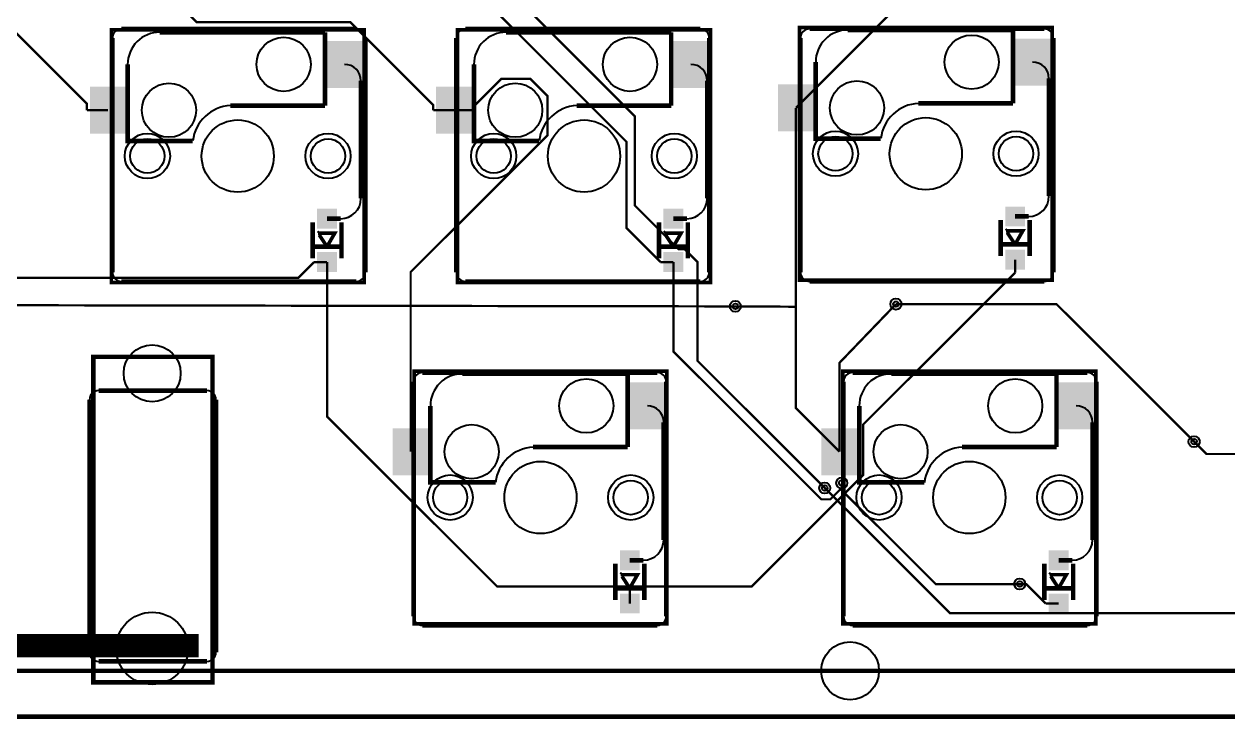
# Model space of a CAD drawing. Header units: millimetres. Extents: x -34 to 290, y -3 to 102.
# Drawn here: x 175.2 to 241.9, y -2.7 to 35.8 of the extents above; entities that cross this region are included whole.
import ezdxf

# ---------------------------------------------------------------- set-up
doc = ezdxf.new("R2010")
doc.units = ezdxf.units.MM
for name, color, linetype, true_color in [('BoardOutLine', 6, 'Continuous', 0xff00ff), ('BottomLayer', 5, 'Continuous', 0x0000ff), ('BottomPasteMaskLayer', 7, 'Continuous', 0x800000), ('BottomSilkLayer', 7, 'Continuous', 0x66cc33), ('BottomSolderMaskLayer', 7, 'Continuous', 0xaa00ff), ('Document', 7, 'Continuous', 0xffffff), ('Hole', 7, 'Continuous', 0x222222), ('Multi-Layer', 7, 'Continuous', 0xc0c0c0), ('TopLayer', 1, 'Continuous', 0xff0000), ('TopSilkLayer', 7, 'Continuous', 0xffcc00)]:
    doc.layers.add(name, color=color, linetype=linetype, true_color=true_color)

msp = doc.modelspace()

# ---------------------------------------------------------------- hatches: boundary and pattern name
at = {"layer": 'BottomLayer'}
for points in [[(193.94, 32.355), (192.04, 32.355), (192.04, 34.855), (193.94, 34.855)], [(213.117, 32.355), (211.217, 32.355), (211.217, 34.855), (213.117, 34.855)], [(232.04, 32.482), (230.14, 32.482), (230.14, 34.982), (232.04, 34.982)], [(180.834, 29.815), (178.934, 29.815), (178.934, 32.315), (180.834, 32.315)], [(200.011, 29.815), (198.111, 29.815), (198.111, 32.315), (200.011, 32.315)], [(218.934, 29.942), (217.034, 29.942), (217.034, 32.442), (218.934, 32.442)], [(192.52, 25.551), (192.52, 24.551), (191.52, 24.551), (191.52, 25.551)], [(211.697, 25.551), (211.697, 24.551), (210.697, 24.551), (210.697, 25.551)], [(230.62, 25.678), (230.62, 24.678), (229.62, 24.678), (229.62, 25.678)], [(192.52, 23.151), (192.52, 22.151), (191.52, 22.151), (191.52, 23.151)], [(211.697, 23.151), (211.697, 22.151), (210.697, 22.151), (210.697, 23.151)], [(230.62, 23.278), (230.62, 22.278), (229.62, 22.278), (229.62, 23.278)], [(210.704, 13.432), (208.804, 13.432), (208.804, 15.932), (210.704, 15.932)], [(234.453, 13.432), (232.553, 13.432), (232.553, 15.932), (234.453, 15.932)], [(197.598, 10.892), (195.698, 10.892), (195.698, 13.392), (197.598, 13.392)], [(221.347, 10.892), (219.447, 10.892), (219.447, 13.392), (221.347, 13.392)], [(209.284, 6.628), (209.284, 5.628), (208.284, 5.628), (208.284, 6.628)], [(233.033, 6.628), (233.033, 5.628), (232.033, 5.628), (232.033, 6.628)], [(209.284, 4.228), (209.284, 3.228), (208.284, 3.228), (208.284, 4.228)], [(233.033, 4.228), (233.033, 3.228), (232.033, 3.228), (232.033, 4.228)]]:
    msp.add_hatch(color=256, dxfattribs=at).paths.add_polyline_path(points)
at = {"layer": 'BottomPasteMaskLayer'}
for points in [[(193.94, 32.355), (192.04, 32.355), (192.04, 34.855), (193.94, 34.855)], [(213.117, 32.355), (211.217, 32.355), (211.217, 34.855), (213.117, 34.855)], [(232.04, 32.482), (230.14, 32.482), (230.14, 34.982), (232.04, 34.982)], [(180.834, 29.815), (178.934, 29.815), (178.934, 32.315), (180.834, 32.315)], [(200.011, 29.815), (198.111, 29.815), (198.111, 32.315), (200.011, 32.315)], [(218.934, 29.942), (217.034, 29.942), (217.034, 32.442), (218.934, 32.442)], [(192.52, 25.551), (192.52, 24.551), (191.52, 24.551), (191.52, 25.551)], [(211.697, 25.551), (211.697, 24.551), (210.697, 24.551), (210.697, 25.551)], [(230.62, 25.678), (230.62, 24.678), (229.62, 24.678), (229.62, 25.678)], [(192.52, 23.151), (192.52, 22.151), (191.52, 22.151), (191.52, 23.151)], [(211.697, 23.151), (211.697, 22.151), (210.697, 22.151), (210.697, 23.151)], [(230.62, 23.278), (230.62, 22.278), (229.62, 22.278), (229.62, 23.278)], [(210.704, 13.432), (208.804, 13.432), (208.804, 15.932), (210.704, 15.932)], [(234.453, 13.432), (232.553, 13.432), (232.553, 15.932), (234.453, 15.932)], [(197.598, 10.892), (195.698, 10.892), (195.698, 13.392), (197.598, 13.392)], [(221.347, 10.892), (219.447, 10.892), (219.447, 13.392), (221.347, 13.392)], [(209.284, 6.628), (209.284, 5.628), (208.284, 5.628), (208.284, 6.628)], [(233.033, 6.628), (233.033, 5.628), (232.033, 5.628), (232.033, 6.628)], [(209.284, 4.228), (209.284, 3.228), (208.284, 3.228), (208.284, 4.228)], [(233.033, 4.228), (233.033, 3.228), (232.033, 3.228), (232.033, 4.228)]]:
    msp.add_hatch(color=256, dxfattribs=at).paths.add_polyline_path(points)
at = {"layer": 'BottomSolderMaskLayer'}
for points in [[(193.991, 32.304), (191.99, 32.304), (191.99, 34.906), (193.991, 34.906)], [(213.168, 32.304), (211.167, 32.304), (211.167, 34.906), (213.168, 34.906)], [(232.091, 32.431), (230.09, 32.431), (230.09, 35.033), (232.091, 35.033)], [(180.885, 29.764), (178.883, 29.764), (178.883, 32.366), (180.885, 32.366)], [(200.062, 29.764), (198.06, 29.764), (198.06, 32.366), (200.062, 32.366)], [(218.985, 29.891), (216.983, 29.891), (216.983, 32.493), (218.985, 32.493)], [(192.571, 25.602), (192.571, 24.5), (191.469, 24.5), (191.469, 25.602)], [(211.748, 25.602), (211.748, 24.5), (210.646, 24.5), (210.646, 25.602)], [(230.671, 25.729), (230.671, 24.627), (229.569, 24.627), (229.569, 25.729)], [(192.571, 23.202), (192.571, 22.1), (191.469, 22.1), (191.469, 23.202)], [(211.748, 23.202), (211.748, 22.1), (210.646, 22.1), (210.646, 23.202)], [(230.671, 23.329), (230.671, 22.227), (229.569, 22.227), (229.569, 23.329)], [(210.755, 13.381), (208.754, 13.381), (208.754, 15.983), (210.755, 15.983)], [(234.504, 13.381), (232.503, 13.381), (232.503, 15.983), (234.504, 15.983)], [(197.649, 10.841), (195.647, 10.841), (195.647, 13.443), (197.649, 13.443)], [(221.398, 10.841), (219.396, 10.841), (219.396, 13.443), (221.398, 13.443)], [(209.335, 6.679), (209.335, 5.577), (208.233, 5.577), (208.233, 6.679)], [(233.084, 6.679), (233.084, 5.577), (231.982, 5.577), (231.982, 6.679)], [(209.335, 4.279), (209.335, 3.177), (208.233, 3.177), (208.233, 4.279)], [(233.084, 4.279), (233.084, 3.177), (231.982, 3.177), (231.982, 4.279)]]:
    msp.add_hatch(color=256, dxfattribs=at).paths.add_polyline_path(points)

# ---------------------------------------------------------------- linework, layer by layer
at = {"layer": 'BoardOutLine', "const_width": 0.254}
msp.add_lwpolyline([(-34.29, 100.33), (-34.29, -2.54), (289.56, -2.54), (289.56, 100.33), (-34.29, 100.33)], close=True, dxfattribs=at)
at = {"layer": 'BottomLayer'}
for points, const_width in [([(197.895, 31.065), (197.895, 31.356), (193.307, 35.945), (184.797, 35.945), (179.781, 40.961), (179.781, 49.889), (182.271, 52.379), (182.271, 54.233), (182.308, 54.27), (184.507, 54.27), (188.243, 50.533), (188.243, 50.242)], 0.127), ([(217.984, 31.192), (227.509, 40.717), (227.509, 50.115)], 0.127), ([(182.495, 41.828), (196.086, 41.828), (208.601, 29.313), (208.601, 24.531), (210.481, 22.651)], 0.127), ([(219.579, 10.13), (212.525, 17.184), (212.525, 22.654), (211.81, 23.369), (211.477, 23.369), (209.063, 25.783), (209.063, 30.729), (201.545, 38.247), (201.545, 41.828)], 0.127), ([(178.718, 31.065), (178.718, 31.422), (174.69, 35.451), (170.359, 35.451)], 0.127), ([(193.894, 30.075), (193.894, 30.075), (193.894, 32.701)], 0.254), ([(200.227, 31.065), (200.227, 31.356), (201.678, 32.807), (203.269, 32.807), (204.23, 31.847), (204.23, 29.68), (196.648, 22.098), (196.648, 12.142)], 0.127), ([(213.071, 30.075), (213.071, 30.075), (213.071, 32.701)], 0.254), ([(231.994, 30.202), (231.994, 30.202), (231.994, 32.828)], 0.254), ([(179.884, 31.065), (179.884, 31.065), (178.718, 31.065)], 0.127), ([(199.061, 31.065), (199.061, 31.065), (197.895, 31.065)], 0.127), ([(199.061, 31.065), (199.061, 31.065), (200.227, 31.065)], 0.127), ([(217.984, 31.192), (217.984, 14.555), (220.397, 12.142)], 0.127), ([(193.894, 30.075), (193.894, 30.075), (193.894, 26.176)], 0.254), ([(213.071, 30.075), (213.071, 30.075), (213.071, 26.176)], 0.254), ([(231.994, 30.202), (231.994, 30.202), (231.994, 26.303)], 0.254), ([(192.77, 25.051), (192.77, 25.051), (192.02, 25.051)], 0.254), ([(211.947, 25.051), (211.947, 25.051), (211.197, 25.051)], 0.254), ([(230.87, 25.178), (230.87, 25.178), (230.12, 25.178)], 0.254), ([(136.72, 21.77), (190.423, 21.77), (191.304, 22.651)], 0.127), ([(192.02, 22.651), (192.02, 22.651), (191.304, 22.651)], 0.127), ([(208.784, 4.664), (201.446, 4.664), (192.02, 14.09), (192.02, 22.651)], 0.127), ([(211.197, 22.651), (211.197, 22.651), (210.481, 22.651)], 0.127), ([(220.523, 10.405), (220.523, 10.136), (219.89, 9.503), (219.39, 9.503), (211.197, 17.696), (211.197, 22.651)], 0.127), ([(230.119, 22.778), (230.119, 22.778), (230.119, 22.062)], 0.127), ([(208.784, 4.664), (215.521, 4.664), (221.712, 10.855), (221.712, 13.655), (230.119, 22.062)], 0.127), ([(214.63, 20.193), (214.63, 20.193), (217.985, 20.175)], 0.127), ([(220.397, 12.142), (220.397, 17.07), (223.52, 20.32)], 0.127), ([(210.658, 11.152), (210.658, 11.152), (210.658, 13.778)], 0.254), ([(234.407, 11.152), (234.407, 11.152), (234.407, 13.778)], 0.254), ([(240.03, 12.7), (240.715, 12.015), (244.273, 12.015)], 0.127), ([(210.658, 11.152), (210.658, 11.152), (210.658, 7.253)], 0.254), ([(234.407, 11.152), (234.407, 11.152), (234.407, 7.253)], 0.254), ([(209.534, 6.128), (209.534, 6.128), (208.784, 6.128)], 0.254), ([(233.283, 6.128), (233.283, 6.128), (232.533, 6.128)], 0.254), ([(208.784, 4.444), (208.784, 4.444), (208.784, 4.664)], 0.127), ([(231.818, 3.728), (230.739, 4.808), (230.378, 4.808)], 0.127), ([(208.784, 3.728), (208.784, 3.728), (208.784, 4.444)], 0.127), ([(232.532, 3.728), (232.532, 3.728), (231.818, 3.728)], 0.127)]:
    msp.add_lwpolyline(points, dxfattribs=dict(at, const_width=const_width))
for centre, radius, start, end in [((192.99, 32.701), 0.904, 0, 90), ((212.167, 32.701), 0.904, 0, 90), ((231.09, 32.828), 0.904, 0, 90), ((192.77, 26.176), 1.125, 270, 0), ((211.947, 26.176), 1.125, 270, 0), ((230.87, 26.303), 1.125, 270, 0), ((209.754, 13.778), 0.904, 0, 90), ((233.503, 13.778), 0.904, 0, 90), ((209.534, 7.253), 1.125, 270, 0), ((233.283, 7.253), 1.125, 270, 0)]:
    msp.add_arc(centre, radius, start, end, dxfattribs=at)
at = {"layer": 'BottomSilkLayer'}
for points, const_width in [([(182.754, 35.383), (182.754, 35.383), (191.898, 35.383)], 0.254), ([(191.898, 31.319), (191.898, 31.319), (191.898, 35.383)], 0.254), ([(201.931, 35.383), (201.931, 35.383), (211.075, 35.383)], 0.254), ([(211.075, 31.319), (211.075, 31.319), (211.075, 35.383)], 0.254), ([(220.854, 35.51), (220.854, 35.51), (229.998, 35.51)], 0.254), ([(229.998, 31.446), (229.998, 31.446), (229.998, 35.51)], 0.254), ([(184.583, 29.363), (180.976, 29.363), (180.976, 33.605)], 0.254), ([(203.76, 29.363), (200.153, 29.363), (200.153, 33.605)], 0.254), ([(222.683, 29.49), (219.076, 29.49), (219.076, 33.732)], 0.254), ([(191.898, 31.319), (191.898, 31.319), (186.666, 31.319)], 0.254), ([(211.075, 31.319), (211.075, 31.319), (205.843, 31.319)], 0.254), ([(229.998, 31.446), (229.998, 31.446), (224.766, 31.446)], 0.254), ([(191.22, 22.851), (191.22, 22.851), (191.22, 24.851)], 0.254), ([(192.82, 22.851), (192.82, 22.851), (192.82, 24.851)], 0.254), ([(210.397, 22.851), (210.397, 22.851), (210.397, 24.851)], 0.254), ([(211.997, 22.851), (211.997, 22.851), (211.997, 24.851)], 0.254), ([(229.32, 22.978), (229.32, 22.978), (229.32, 24.978)], 0.254), ([(230.92, 22.978), (230.92, 22.978), (230.92, 24.978)], 0.254), ([(191.519, 24.25), (191.52, 24.251), (192.019, 23.499)], 0.2), ([(191.52, 24.251), (191.52, 24.251), (192.445, 24.251)], 0.2), ([(192.37, 24.251), (192.445, 24.251), (192.013, 23.5)], 0.2), ([(210.696, 24.25), (210.697, 24.251), (211.196, 23.499)], 0.2), ([(210.697, 24.251), (210.697, 24.251), (211.622, 24.251)], 0.2), ([(211.547, 24.251), (211.622, 24.251), (211.19, 23.5)], 0.2), ([(229.619, 24.377), (229.62, 24.378), (230.119, 23.626)], 0.2), ([(229.62, 24.378), (229.62, 24.378), (230.545, 24.378)], 0.2), ([(230.47, 24.378), (230.545, 24.378), (230.113, 23.627)], 0.2), ([(191.22, 23.5), (191.22, 23.5), (192.82, 23.5)], 0.254), ([(210.397, 23.5), (210.397, 23.5), (211.997, 23.5)], 0.254), ([(229.32, 23.627), (229.32, 23.627), (230.92, 23.627)], 0.254), ([(199.518, 16.46), (199.518, 16.46), (208.662, 16.46)], 0.254), ([(208.662, 12.396), (208.662, 12.396), (208.662, 16.46)], 0.254), ([(223.267, 16.46), (223.267, 16.46), (232.411, 16.46)], 0.254), ([(232.411, 12.396), (232.411, 12.396), (232.411, 16.46)], 0.254), ([(201.347, 10.44), (197.74, 10.44), (197.74, 14.682)], 0.254), ([(225.096, 10.44), (221.489, 10.44), (221.489, 14.682)], 0.254), ([(208.662, 12.396), (208.662, 12.396), (203.43, 12.396)], 0.254), ([(232.411, 12.396), (232.411, 12.396), (227.179, 12.396)], 0.254), ([(207.984, 3.928), (207.984, 3.928), (207.984, 5.928)], 0.254), ([(209.584, 3.928), (209.584, 3.928), (209.584, 5.928)], 0.254), ([(231.733, 3.928), (231.733, 3.928), (231.733, 5.928)], 0.254), ([(233.333, 3.928), (233.333, 3.928), (233.333, 5.928)], 0.254), ([(208.283, 5.327), (208.284, 5.328), (208.783, 4.576)], 0.2), ([(208.284, 5.328), (208.284, 5.328), (209.209, 5.328)], 0.2), ([(209.134, 5.328), (209.209, 5.328), (208.777, 4.577)], 0.2), ([(232.032, 5.327), (232.033, 5.328), (232.532, 4.576)], 0.2), ([(232.033, 5.328), (232.033, 5.328), (232.958, 5.328)], 0.2), ([(232.883, 5.328), (232.958, 5.328), (232.526, 4.577)], 0.2), ([(207.984, 4.577), (207.984, 4.577), (209.584, 4.577)], 0.254), ([(231.733, 4.577), (231.733, 4.577), (233.333, 4.577)], 0.254)]:
    msp.add_lwpolyline(points, dxfattribs=dict(at, const_width=const_width))
for centre, radius, start, end in [((182.746, 33.614), 1.769, 89.72132, 180.27868), ((201.923, 33.614), 1.769, 89.72132, 180.27868), ((220.846, 33.741), 1.769, 89.72132, 180.27868), ((224.887, 29.23), 2.219, 93.12162, 173.27606), ((186.787, 29.103), 2.219, 93.12162, 173.27606), ((205.964, 29.103), 2.219, 93.12162, 173.27606), ((199.51, 14.691), 1.769, 89.72132, 180.27868), ((223.259, 14.691), 1.769, 89.72132, 180.27868), ((203.551, 10.18), 2.219, 93.12162, 173.27606), ((227.3, 10.18), 2.219, 93.12162, 173.27606)]:
    msp.add_arc(centre, radius, start, end, dxfattribs=at)
at = {"layer": 'Document', "const_width": 0.254}
msp.add_lwpolyline([(179.07, 17.399), (185.674, 17.399), (185.674, -0.635), (179.07, -0.635), (179.07, 17.399)], close=True, dxfattribs=at)
at = {"layer": 'Document', "const_width": 1.3}
msp.add_lwpolyline([(184.912, 1.397), (184.912, 1.397), (79.812, 1.397)], dxfattribs=at)
at = {"layer": 'Hole'}
for centre, radius in [((214.63, 20.193), 0.153), ((223.52, 20.32), 0.152), ((240.03, 12.7), 0.152), ((219.579, 10.13), 0.153), ((220.523, 10.405), 0.153), ((230.378, 4.808), 0.153)]:
    msp.add_circle(centre, radius, dxfattribs=at)
at = {"layer": 'Multi-Layer'}
for centre, radius in [((189.612, 33.605), 1.5), ((208.789, 33.605), 1.5), ((227.712, 33.732), 1.5), ((221.362, 31.192), 1.5), ((183.262, 31.065), 1.5), ((202.439, 31.065), 1.5), ((187.072, 28.525), 2), ((206.249, 28.525), 2), ((225.172, 28.652), 2), ((182.072, 28.525), 0.95), ((192.072, 28.525), 0.95), ((201.249, 28.525), 0.95), ((211.249, 28.525), 0.95), ((220.172, 28.652), 0.95), ((230.172, 28.652), 0.95), ((214.63, 20.193), 0.305), ((223.52, 20.32), 0.31), ((182.334, 16.485), 1.575), ((206.376, 14.682), 1.5), ((230.125, 14.682), 1.5), ((200.026, 12.142), 1.5), ((223.775, 12.142), 1.5), ((240.03, 12.7), 0.31), ((203.836, 9.602), 2), ((227.585, 9.602), 2), ((220.523, 10.405), 0.305), ((198.836, 9.602), 0.95), ((208.836, 9.602), 0.95), ((219.579, 10.13), 0.305), ((222.585, 9.602), 0.95), ((232.585, 9.602), 0.95), ((230.378, 4.808), 0.305), ((182.334, 1.245), 2), ((220.98, 0), 1.6)]:
    msp.add_circle(centre, radius, dxfattribs=at)
at = {"layer": 'TopLayer', "const_width": 0.127}
for points in [[(5.08, 20.32), (5.08, 19.05), (2.54, 16.51), (2.54, 7.62), (8.89, 1.27), (38.1, 1.27), (57.277, 20.447), (214.63, 20.193)], [(223.52, 20.32), (232.41, 20.32), (240.03, 12.7)], [(254.574, 3.194), (226.515, 3.194), (219.579, 10.13)], [(230.378, 4.808), (225.722, 4.808), (220.523, 10.007), (220.523, 10.405)]]:
    msp.add_lwpolyline(points, dxfattribs=at)
at = {"layer": 'TopSilkLayer'}
for points, const_width in [([(183.972, 21.525), (194.072, 21.525), (194.072, 35.526), (180.072, 35.526), (180.072, 21.525), (184.072, 21.525)], 0.2), ([(180.634, 35.575), (180.634, 35.575), (193.635, 35.575)], 0.254), ([(203.149, 21.525), (213.249, 21.525), (213.249, 35.526), (199.249, 35.526), (199.249, 21.525), (203.249, 21.525)], 0.2), ([(199.684, 35.575), (199.684, 35.575), (212.685, 35.575)], 0.254), ([(222.072, 21.652), (232.172, 21.652), (232.172, 35.653), (218.172, 35.653), (218.172, 21.652), (222.172, 21.652)], 0.2), ([(218.734, 35.575), (218.734, 35.575), (231.735, 35.575)], 0.254), ([(180.134, 35.075), (180.134, 35.075), (180.134, 22.075)], 0.254), ([(194.135, 35.075), (194.135, 35.075), (194.135, 22.075)], 0.254), ([(199.184, 35.075), (199.184, 35.075), (199.184, 22.075)], 0.254), ([(213.185, 35.075), (213.185, 35.075), (213.185, 22.075)], 0.254), ([(218.234, 35.075), (218.234, 35.075), (218.234, 22.075)], 0.254), ([(232.235, 35.075), (232.235, 35.075), (232.235, 22.075)], 0.254), ([(180.634, 21.575), (180.634, 21.575), (193.635, 21.575)], 0.254), ([(199.684, 21.575), (199.684, 21.575), (212.685, 21.575)], 0.254), ([(218.734, 21.575), (218.734, 21.575), (231.735, 21.575)], 0.254), ([(200.736, 2.602), (210.836, 2.602), (210.836, 16.603), (196.836, 16.603), (196.836, 2.602), (200.836, 2.602)], 0.2), ([(224.485, 2.602), (234.585, 2.602), (234.585, 16.603), (220.585, 16.603), (220.585, 2.602), (224.585, 2.602)], 0.2), ([(196.803, 16.025), (196.803, 16.025), (196.803, 3.025)], 0.254), ([(197.303, 16.525), (197.303, 16.525), (210.303, 16.525)], 0.254), ([(210.803, 16.025), (210.803, 16.025), (210.803, 3.025)], 0.254), ([(220.616, 16.025), (220.616, 16.025), (220.616, 3.025)], 0.254), ([(221.116, 16.525), (221.116, 16.525), (234.116, 16.525)], 0.254), ([(234.616, 16.025), (234.616, 16.025), (234.616, 3.025)], 0.254), ([(179.366, 15.525), (179.366, 15.525), (185.366, 15.525)], 0.254), ([(178.866, 15.025), (178.866, 15.025), (178.866, 1.025)], 0.254), ([(185.866, 15.025), (185.866, 15.025), (185.866, 1.025)], 0.254), ([(197.303, 2.525), (197.303, 2.525), (210.303, 2.525)], 0.254), ([(221.116, 2.525), (221.116, 2.525), (234.116, 2.525)], 0.254), ([(1.397, 0), (1.397, 0), (287.147, 0)], 0.254), ([(179.366, 0.525), (179.366, 0.525), (185.366, 0.525)], 0.254)]:
    msp.add_lwpolyline(points, dxfattribs=dict(at, const_width=const_width))
for centre in [(182.072, 28.525), (192.072, 28.525), (201.249, 28.525), (211.249, 28.525), (220.172, 28.652), (230.172, 28.652), (198.836, 9.602), (208.836, 9.602), (222.585, 9.602), (232.585, 9.602)]:
    msp.add_circle(centre, 1.25, dxfattribs=at)
for centre, start, end in [((180.634, 35.075), 90, 180), ((193.635, 35.075), 0, 90), ((199.684, 35.075), 90, 180), ((212.685, 35.075), 0, 90), ((218.734, 35.075), 90, 180), ((231.735, 35.075), 0, 90), ((180.634, 22.075), 180, 270), ((193.635, 22.075), 270, 360), ((199.684, 22.075), 180, 270), ((212.685, 22.075), 270, 360), ((218.734, 22.075), 180, 270), ((231.735, 22.075), 270, 360), ((197.303, 16.025), 90, 180), ((210.303, 16.025), 0, 90), ((221.116, 16.025), 90, 180), ((234.116, 16.025), 0, 90), ((179.366, 15.025), 90, 180), ((185.366, 15.025), 0, 90), ((197.303, 3.025), 180, 270), ((210.303, 3.025), 270, 360), ((221.116, 3.025), 180, 270), ((234.116, 3.025), 270, 360), ((179.366, 1.025), 180, 270), ((185.366, 1.025), 270, 0)]:
    msp.add_arc(centre, 0.5, start, end, dxfattribs=at)

doc.saveas('drawing.dxf')
